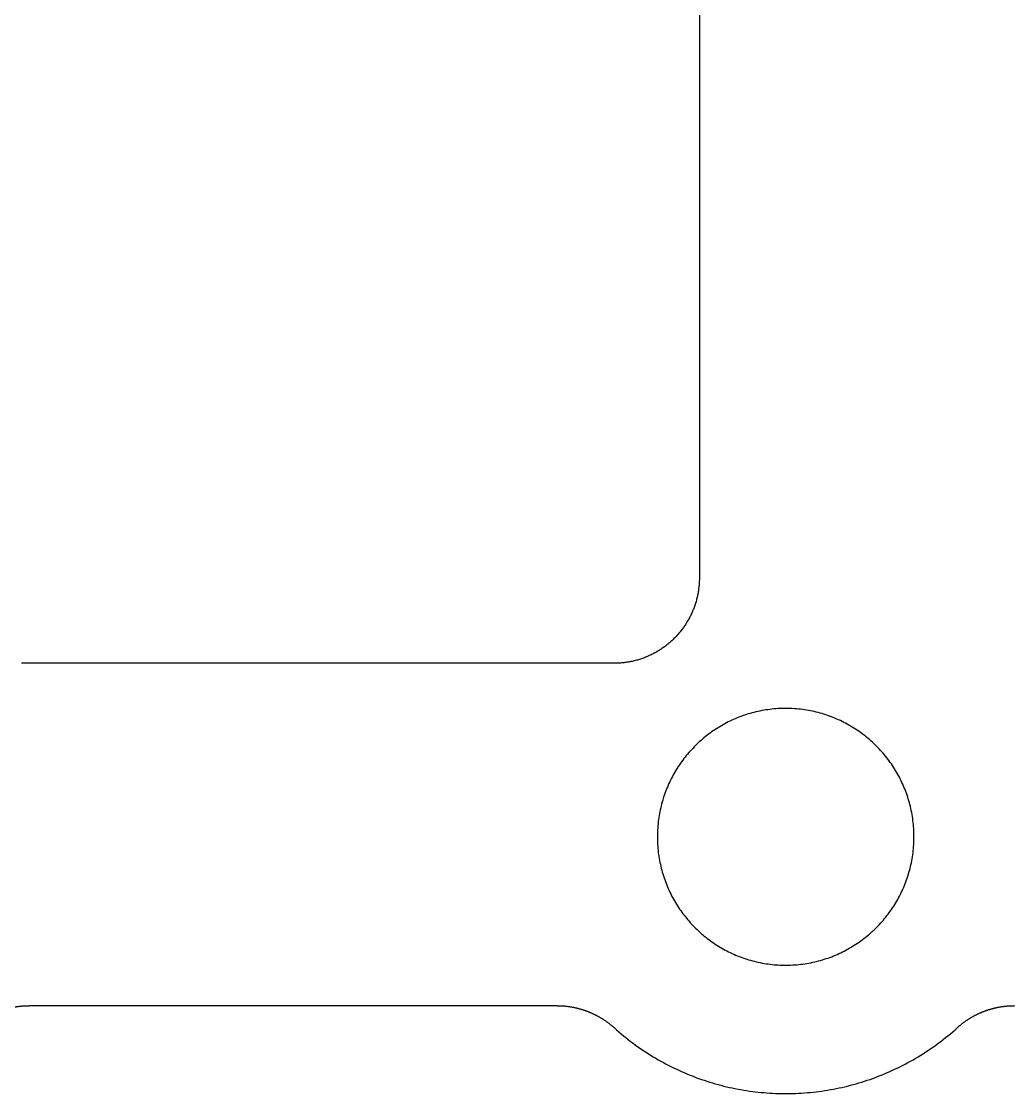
# Model space of a CAD drawing. Extents: x -66 to 66, y -41 to 41.
# Drawn here: x 35.57 to 47.19, y 2.52 to 15.05 of the extents above; entities that cross this region are included whole.
import ezdxf

# ---------------------------------------------------------------- set-up
doc = ezdxf.new("R2010")
doc.units = 0
doc.layers.add('LAYER_1', color=7, linetype='CONTINUOUS')

# ---------------------------------------------------------------- blocks, each defined once
blk = doc.blocks.new('BLOCK_235')
at = {"layer": 'LAYER_1', "color": 7}
blk.add_polyline3d([(34.9958, 3.29013, 0), (35.0002, 3.29408, 0), (35.0046, 3.298, 0), (35.009, 3.30189, 0), (35.0134, 3.30575, 0), (35.0178, 3.30958, 0), (35.0223, 3.31339, 0), (35.0268, 3.31717, 0), (35.0313, 3.32091, 0), (35.0358, 3.32464, 0), (35.0403, 3.32833, 0), (35.0449, 3.33199, 0), (35.0495, 3.33563, 0), (35.0541, 3.33924, 0), (35.0587, 3.34282, 0), (35.0633, 3.34637, 0), (35.068, 3.34989, 0), (35.0727, 3.35338, 0), (35.0774, 3.35685, 0), (35.0821, 3.36028, 0), (35.0868, 3.36369, 0), (35.0915, 3.36707, 0), (35.0963, 3.37042, 0), (35.1011, 3.37374, 0), (35.1059, 3.37703, 0), (35.1107, 3.38029, 0), (35.1155, 3.38353, 0), (35.1204, 3.38673, 0), (35.1253, 3.3899, 0), (35.1302, 3.39305, 0), (35.1351, 3.39617, 0), (35.14, 3.39925, 0), (35.1449, 3.40231, 0), (35.1499, 3.40534, 0), (35.1548, 3.40834, 0), (35.1598, 3.4113, 0), (35.1648, 3.41424, 0), (35.1698, 3.41715, 0), (35.1749, 3.42003, 0), (35.1799, 3.42288, 0), (35.185, 3.4257, 0), (35.1901, 3.42849, 0), (35.1952, 3.43125, 0), (35.2003, 3.43398, 0), (35.2054, 3.43668, 0), (35.2105, 3.43935, 0), (35.2157, 3.44199, 0), (35.2208, 3.4446, 0), (35.226, 3.44718, 0), (35.2312, 3.44973, 0), (35.2364, 3.45225, 0), (35.2417, 3.45473, 0), (35.2469, 3.45719, 0), (35.2521, 3.45962, 0), (35.2574, 3.46201, 0), (35.2627, 3.46438, 0), (35.268, 3.46671, 0), (35.2733, 3.46902, 0), (35.2786, 3.47129, 0), (35.2839, 3.47353, 0), (35.2893, 3.47574, 0), (35.2946, 3.47792, 0), (35.3, 3.48007, 0), (35.3054, 3.48219, 0), (35.3108, 3.48428, 0), (35.3162, 3.48633, 0), (35.3216, 3.48836, 0), (35.327, 3.49035, 0), (35.3325, 3.49231, 0), (35.3379, 3.49424, 0), (35.3434, 3.49614, 0), (35.3489, 3.49801, 0), (35.3543, 3.49985, 0), (35.3598, 3.50165, 0), (35.3653, 3.50342, 0), (35.3709, 3.50516, 0), (35.3764, 3.50687, 0), (35.3819, 3.50855, 0), (35.3875, 3.51019, 0), (35.393, 3.51181, 0), (35.3986, 3.51339, 0), (35.4042, 3.51494, 0), (35.4098, 3.51646, 0), (35.4154, 3.51794, 0), (35.421, 3.51939, 0), (35.4266, 3.52081, 0), (35.4322, 3.5222, 0), (35.4378, 3.52356, 0), (35.4435, 3.52488, 0), (35.4491, 3.52617, 0), (35.4548, 3.52743, 0), (35.4605, 3.52866, 0), (35.4661, 3.52985, 0), (35.4718, 3.53101, 0), (35.4775, 3.53214, 0), (35.4832, 3.53323, 0), (35.4889, 3.5343, 0), (35.4947, 3.53532, 0), (35.5004, 3.53632, 0), (35.5061, 3.53728, 0), (35.5118, 3.53821, 0), (35.5176, 3.53911, 0), (35.5233, 3.53997, 0), (35.5291, 3.54081, 0), (35.5349, 3.5416, 0), (35.5406, 3.54237, 0), (35.5464, 3.5431, 0), (35.5522, 3.54379, 0), (35.558, 3.54446, 0), (35.5638, 3.54509, 0), (35.5696, 3.54568, 0), (35.5754, 3.54625, 0), (35.5812, 3.54678, 0), (35.587, 3.54727, 0), (35.5929, 3.54773, 0), (35.5987, 3.54816, 0), (35.6045, 3.54856, 0), (35.6104, 3.54892, 0), (35.6162, 3.54924, 0), (35.622, 3.54953, 0), (35.6279, 3.54979, 0), (35.6338, 3.55001, 0), (35.6396, 3.5502, 0), (35.6455, 3.55036, 0), (35.6514, 3.55048, 0), (35.6572, 3.55057, 0), (35.6631, 3.55062, 0), (35.669, 3.55063, 0)], dxfattribs=at)
blk = doc.blocks.new('BLOCK_236')
at = {"layer": 'LAYER_1', "color": 7}
blk.add_lwpolyline([(35.669, 3.551), (41.833, 3.551)], dxfattribs=at)
blk = doc.blocks.new('BLOCK_237')
at = {"layer": 'LAYER_1', "color": 7}
blk.add_polyline3d([(41.8333, 3.55063, 0), (41.8391, 3.55062, 0), (41.845, 3.55057, 0), (41.8508, 3.55048, 0), (41.8566, 3.55036, 0), (41.8624, 3.55021, 0), (41.8683, 3.55002, 0), (41.8741, 3.5498, 0), (41.8799, 3.54955, 0), (41.8857, 3.54926, 0), (41.8915, 3.54894, 0), (41.8973, 3.54859, 0), (41.9031, 3.5482, 0), (41.9088, 3.54778, 0), (41.9146, 3.54732, 0), (41.9204, 3.54684, 0), (41.9262, 3.54631, 0), (41.9319, 3.54576, 0), (41.9377, 3.54517, 0), (41.9434, 3.54455, 0), (41.9492, 3.5439, 0), (41.9549, 3.54321, 0), (41.9607, 3.54249, 0), (41.9664, 3.54174, 0), (41.9721, 3.54095, 0), (41.9778, 3.54014, 0), (41.9836, 3.53929, 0), (41.9893, 3.5384, 0), (41.9949, 3.53749, 0), (42.0006, 3.53654, 0), (42.0063, 3.53556, 0), (42.012, 3.53454, 0), (42.0177, 3.5335, 0), (42.0233, 3.53242, 0), (42.029, 3.53131, 0), (42.0346, 3.53016, 0), (42.0403, 3.52899, 0), (42.0459, 3.52778, 0), (42.0515, 3.52654, 0), (42.0571, 3.52527, 0), (42.0627, 3.52397, 0), (42.0683, 3.52263, 0), (42.0739, 3.52126, 0), (42.0795, 3.51986, 0), (42.085, 3.51843, 0), (42.0906, 3.51697, 0), (42.0961, 3.51548, 0), (42.1017, 3.51395, 0), (42.1072, 3.51239, 0), (42.1127, 3.5108, 0), (42.1182, 3.50918, 0), (42.1237, 3.50753, 0), (42.1292, 3.50585, 0), (42.1347, 3.50413, 0), (42.1402, 3.50238, 0), (42.1456, 3.50061, 0), (42.1511, 3.4988, 0), (42.1565, 3.49696, 0), (42.162, 3.49509, 0), (42.1674, 3.49318, 0), (42.1728, 3.49125, 0), (42.1782, 3.48929, 0), (42.1835, 3.48729, 0), (42.1889, 3.48527, 0), (42.1943, 3.48321, 0), (42.1996, 3.48112, 0), (42.205, 3.47901, 0), (42.2103, 3.47686, 0), (42.2156, 3.47468, 0), (42.2209, 3.47247, 0), (42.2262, 3.47023, 0), (42.2314, 3.46796, 0), (42.2367, 3.46566, 0), (42.2419, 3.46333, 0), (42.2472, 3.46097, 0), (42.2524, 3.45858, 0), (42.2576, 3.45615, 0), (42.2628, 3.4537, 0), (42.268, 3.45122, 0), (42.2732, 3.44871, 0), (42.2783, 3.44617, 0), (42.2834, 3.4436, 0), (42.2886, 3.44099, 0), (42.2937, 3.43836, 0), (42.2988, 3.4357, 0), (42.3039, 3.43301, 0), (42.3089, 3.43029, 0), (42.314, 3.42754, 0), (42.319, 3.42476, 0), (42.324, 3.42195, 0), (42.329, 3.41911, 0), (42.334, 3.41625, 0), (42.339, 3.41335, 0), (42.344, 3.41042, 0), (42.3489, 3.40747, 0), (42.3538, 3.40448, 0), (42.3587, 3.40147, 0), (42.3636, 3.39843, 0), (42.3685, 3.39536, 0), (42.3734, 3.39225, 0), (42.3782, 3.38913, 0), (42.3831, 3.38597, 0), (42.3879, 3.38278, 0), (42.3927, 3.37956, 0), (42.3974, 3.37632, 0), (42.4022, 3.37304, 0), (42.4069, 3.36974, 0), (42.4117, 3.36641, 0), (42.4164, 3.36305, 0), (42.4211, 3.35967, 0), (42.4257, 3.35625, 0), (42.4304, 3.35281, 0), (42.435, 3.34933, 0), (42.4397, 3.34583, 0), (42.4443, 3.3423, 0), (42.4488, 3.33875, 0), (42.4534, 3.33516, 0), (42.4579, 3.33155, 0), (42.4625, 3.32791, 0), (42.467, 3.32424, 0), (42.4715, 3.32054, 0), (42.4759, 3.31682, 0), (42.4804, 3.31306, 0), (42.4848, 3.30928, 0), (42.4892, 3.30547, 0), (42.4936, 3.30164, 0), (42.498, 3.29778, 0), (42.5023, 3.29388, 0)], dxfattribs=at)
blk = doc.blocks.new('BLOCK_238')
at = {"layer": 'LAYER_1', "color": 7}
blk.add_polyline3d([(42.5023, 3.29388, 0), (42.5294, 3.26982, 0), (42.5567, 3.24613, 0), (42.5841, 3.22282, 0), (42.6118, 3.1999, 0), (42.6398, 3.17736, 0), (42.6679, 3.1552, 0), (42.6962, 3.13343, 0), (42.7247, 3.11203, 0), (42.7534, 3.09102, 0), (42.7823, 3.07039, 0), (42.8113, 3.05014, 0), (42.8406, 3.03027, 0), (42.87, 3.01079, 0), (42.8996, 2.99169, 0), (42.9294, 2.97297, 0), (42.9593, 2.95463, 0), (42.9894, 2.93667, 0), (43.0197, 2.9191, 0), (43.0501, 2.90191, 0), (43.0807, 2.8851, 0), (43.1115, 2.86867, 0), (43.1423, 2.85262, 0), (43.1734, 2.83696, 0), (43.2045, 2.82168, 0), (43.2358, 2.80678, 0), (43.2673, 2.79226, 0), (43.2988, 2.77812, 0), (43.3305, 2.76437, 0), (43.3623, 2.751, 0), (43.3943, 2.73801, 0), (43.4263, 2.7254, 0), (43.4585, 2.71318, 0), (43.4907, 2.70133, 0), (43.5231, 2.68987, 0), (43.5556, 2.67879, 0), (43.5882, 2.6681, 0), (43.6208, 2.65778, 0), (43.6536, 2.64785, 0), (43.6865, 2.6383, 0), (43.7194, 2.62913, 0), (43.7524, 2.62034, 0), (43.7855, 2.61193, 0), (43.8187, 2.60391, 0), (43.8519, 2.59627, 0), (43.8852, 2.58901, 0), (43.9186, 2.58214, 0), (43.952, 2.57564, 0), (43.9855, 2.56953, 0), (44.0191, 2.5638, 0), (44.0527, 2.55845, 0), (44.0863, 2.55348, 0), (44.12, 2.5489, 0), (44.1537, 2.54469, 0), (44.1875, 2.54087, 0), (44.2213, 2.53744, 0), (44.2551, 2.53438, 0), (44.2889, 2.53171, 0), (44.3228, 2.52941, 0), (44.3567, 2.5275, 0), (44.3906, 2.52597, 0), (44.4245, 2.52483, 0), (44.4585, 2.52406, 0), (44.4924, 2.52368, 0), (44.5263, 2.52368, 0), (44.5603, 2.52406, 0), (44.5942, 2.52483, 0), (44.6281, 2.52597, 0), (44.662, 2.5275, 0), (44.6959, 2.52941, 0), (44.7298, 2.53171, 0), (44.7636, 2.53438, 0), (44.7974, 2.53744, 0), (44.8312, 2.54087, 0), (44.865, 2.54469, 0), (44.8987, 2.5489, 0), (44.9324, 2.55348, 0), (44.9661, 2.55845, 0), (44.9996, 2.5638, 0), (45.0332, 2.56953, 0), (45.0667, 2.57564, 0), (45.1001, 2.58214, 0), (45.1335, 2.58901, 0), (45.1668, 2.59627, 0), (45.2, 2.60391, 0), (45.2332, 2.61193, 0), (45.2663, 2.62034, 0), (45.2993, 2.62913, 0), (45.3323, 2.6383, 0), (45.3651, 2.64785, 0), (45.3979, 2.65778, 0), (45.4306, 2.6681, 0), (45.4631, 2.67879, 0), (45.4956, 2.68987, 0), (45.528, 2.70133, 0), (45.5603, 2.71318, 0), (45.5924, 2.7254, 0), (45.6245, 2.73801, 0), (45.6564, 2.751, 0), (45.6882, 2.76437, 0), (45.7199, 2.77812, 0), (45.7515, 2.79226, 0), (45.7829, 2.80678, 0), (45.8142, 2.82168, 0), (45.8454, 2.83696, 0), (45.8764, 2.85262, 0), (45.9073, 2.86867, 0), (45.938, 2.8851, 0), (45.9686, 2.90191, 0), (45.999, 2.9191, 0), (46.0293, 2.93667, 0), (46.0594, 2.95463, 0), (46.0893, 2.97297, 0), (46.1191, 2.99169, 0), (46.1487, 3.01079, 0), (46.1781, 3.03027, 0), (46.2074, 3.05014, 0), (46.2365, 3.07039, 0), (46.2653, 3.09102, 0), (46.294, 3.11203, 0), (46.3225, 3.13343, 0), (46.3509, 3.1552, 0), (46.379, 3.17736, 0), (46.4069, 3.1999, 0), (46.4346, 3.22282, 0), (46.4621, 3.24613, 0), (46.4893, 3.26982, 0), (46.5164, 3.29388, 0)], dxfattribs=at)
blk = doc.blocks.new('BLOCK_239')
at = {"layer": 'LAYER_1', "color": 7}
blk.add_polyline3d([(46.5164, 3.29388, 0), (46.5207, 3.29778, 0), (46.5251, 3.30164, 0), (46.5295, 3.30547, 0), (46.5339, 3.30928, 0), (46.5383, 3.31306, 0), (46.5428, 3.31682, 0), (46.5473, 3.32054, 0), (46.5517, 3.32424, 0), (46.5562, 3.32791, 0), (46.5608, 3.33155, 0), (46.5653, 3.33516, 0), (46.5699, 3.33875, 0), (46.5745, 3.3423, 0), (46.5791, 3.34583, 0), (46.5837, 3.34933, 0), (46.5883, 3.35281, 0), (46.593, 3.35625, 0), (46.5976, 3.35967, 0), (46.6023, 3.36305, 0), (46.607, 3.36641, 0), (46.6118, 3.36974, 0), (46.6165, 3.37304, 0), (46.6213, 3.37632, 0), (46.6261, 3.37956, 0), (46.6309, 3.38278, 0), (46.6357, 3.38597, 0), (46.6405, 3.38913, 0), (46.6453, 3.39225, 0), (46.6502, 3.39536, 0), (46.6551, 3.39843, 0), (46.66, 3.40147, 0), (46.6649, 3.40448, 0), (46.6698, 3.40747, 0), (46.6748, 3.41042, 0), (46.6797, 3.41335, 0), (46.6847, 3.41625, 0), (46.6897, 3.41911, 0), (46.6947, 3.42195, 0), (46.6997, 3.42476, 0), (46.7047, 3.42754, 0), (46.7098, 3.43029, 0), (46.7149, 3.43301, 0), (46.7199, 3.4357, 0), (46.725, 3.43836, 0), (46.7302, 3.44099, 0), (46.7353, 3.4436, 0), (46.7404, 3.44617, 0), (46.7456, 3.44871, 0), (46.7507, 3.45122, 0), (46.7559, 3.4537, 0), (46.7611, 3.45615, 0), (46.7663, 3.45858, 0), (46.7715, 3.46097, 0), (46.7768, 3.46333, 0), (46.782, 3.46566, 0), (46.7873, 3.46796, 0), (46.7925, 3.47023, 0), (46.7978, 3.47247, 0), (46.8031, 3.47468, 0), (46.8084, 3.47686, 0), (46.8138, 3.47901, 0), (46.8191, 3.48112, 0), (46.8244, 3.48321, 0), (46.8298, 3.48527, 0), (46.8352, 3.48729, 0), (46.8406, 3.48929, 0), (46.8459, 3.49125, 0), (46.8513, 3.49318, 0), (46.8568, 3.49509, 0), (46.8622, 3.49696, 0), (46.8676, 3.4988, 0), (46.8731, 3.50061, 0), (46.8785, 3.50238, 0), (46.884, 3.50413, 0), (46.8895, 3.50585, 0), (46.895, 3.50753, 0), (46.9005, 3.50918, 0), (46.906, 3.5108, 0), (46.9115, 3.51239, 0), (46.917, 3.51395, 0), (46.9226, 3.51548, 0), (46.9281, 3.51697, 0), (46.9337, 3.51843, 0), (46.9392, 3.51986, 0), (46.9448, 3.52126, 0), (46.9504, 3.52263, 0), (46.956, 3.52397, 0), (46.9616, 3.52527, 0), (46.9672, 3.52654, 0), (46.9728, 3.52778, 0), (46.9785, 3.52899, 0), (46.9841, 3.53016, 0), (46.9897, 3.53131, 0), (46.9954, 3.53242, 0), (47.0011, 3.5335, 0), (47.0067, 3.53454, 0), (47.0124, 3.53556, 0), (47.0181, 3.53654, 0), (47.0238, 3.53749, 0), (47.0295, 3.5384, 0), (47.0352, 3.53929, 0), (47.0409, 3.54014, 0), (47.0466, 3.54095, 0), (47.0523, 3.54174, 0), (47.058, 3.54249, 0), (47.0638, 3.54321, 0), (47.0695, 3.5439, 0), (47.0753, 3.54455, 0), (47.081, 3.54517, 0), (47.0868, 3.54576, 0), (47.0925, 3.54631, 0), (47.0983, 3.54684, 0), (47.1041, 3.54732, 0), (47.1099, 3.54778, 0), (47.1157, 3.5482, 0), (47.1214, 3.54859, 0), (47.1272, 3.54894, 0), (47.133, 3.54926, 0), (47.1388, 3.54955, 0), (47.1446, 3.5498, 0), (47.1505, 3.55002, 0), (47.1563, 3.55021, 0), (47.1621, 3.55036, 0), (47.1679, 3.55048, 0), (47.1737, 3.55057, 0), (47.1796, 3.55062, 0), (47.1854, 3.55063, 0)], dxfattribs=at)
blk = doc.blocks.new('BLOCK_254')
at = {"layer": 'LAYER_1', "color": 1}
blk.add_lwpolyline([(43.5, 28.551), (43.5, 8.551)], dxfattribs=at)
blk = doc.blocks.new('BLOCK_255')
at = {"layer": 'LAYER_1', "color": 1}
blk.add_polyline3d([(43.5, 8.55063, 0), (43.4999, 8.53761, 0), (43.4997, 8.52462, 0), (43.4993, 8.51168, 0), (43.4987, 8.49877, 0), (43.4979, 8.48591, 0), (43.497, 8.47309, 0), (43.496, 8.46032, 0), (43.4948, 8.4476, 0), (43.4934, 8.43492, 0), (43.4918, 8.42229, 0), (43.4901, 8.4097, 0), (43.4883, 8.39717, 0), (43.4863, 8.38469, 0), (43.4841, 8.37226, 0), (43.4818, 8.35988, 0), (43.4794, 8.34756, 0), (43.4768, 8.33529, 0), (43.474, 8.32308, 0), (43.4711, 8.31093, 0), (43.468, 8.29883, 0), (43.4648, 8.2868, 0), (43.4615, 8.27482, 0), (43.458, 8.2629, 0), (43.4543, 8.25105, 0), (43.4506, 8.23926, 0), (43.4467, 8.22753, 0), (43.4426, 8.21587, 0), (43.4384, 8.20427, 0), (43.4341, 8.19274, 0), (43.4296, 8.18128, 0), (43.425, 8.16989, 0), (43.4202, 8.15857, 0), (43.4153, 8.14731, 0), (43.4103, 8.13614, 0), (43.4052, 8.12503, 0), (43.3999, 8.114, 0), (43.3945, 8.10304, 0), (43.3889, 8.09216, 0), (43.3833, 8.08136, 0), (43.3775, 8.07063, 0), (43.3716, 8.05999, 0), (43.3655, 8.04942, 0), (43.3593, 8.03893, 0), (43.353, 8.02853, 0), (43.3466, 8.01821, 0), (43.3401, 8.00798, 0), (43.3334, 7.99783, 0), (43.3267, 7.98776, 0), (43.3198, 7.97778, 0), (43.3128, 7.96789, 0), (43.3056, 7.95809, 0), (43.2984, 7.94838, 0), (43.291, 7.93877, 0), (43.2835, 7.92924, 0), (43.276, 7.91981, 0), (43.2683, 7.91047, 0), (43.2605, 7.90122, 0), (43.2525, 7.89208, 0), (43.2445, 7.88303, 0), (43.2364, 7.87407, 0), (43.2282, 7.86522, 0), (43.2198, 7.85647, 0), (43.2114, 7.84782, 0), (43.2028, 7.83927, 0), (43.1942, 7.83082, 0), (43.1854, 7.82248, 0), (43.1766, 7.81424, 0), (43.1676, 7.80611, 0), (43.1586, 7.79809, 0), (43.1494, 7.79017, 0), (43.1402, 7.78237, 0), (43.1308, 7.77467, 0), (43.1214, 7.76709, 0), (43.1119, 7.75961, 0), (43.1022, 7.75226, 0), (43.0925, 7.74501, 0), (43.0827, 7.73788, 0), (43.0729, 7.73087, 0), (43.0629, 7.72397, 0), (43.0528, 7.7172, 0), (43.0427, 7.71054, 0), (43.0324, 7.704, 0), (43.0221, 7.69759, 0), (43.0117, 7.69129, 0), (43.0012, 7.68512, 0), (42.9906, 7.67907, 0), (42.98, 7.67315, 0), (42.9693, 7.66736, 0), (42.9585, 7.66169, 0), (42.9476, 7.65615, 0), (42.9366, 7.65074, 0), (42.9256, 7.64546, 0), (42.9145, 7.64032, 0), (42.9033, 7.6353, 0), (42.8921, 7.63042, 0), (42.8807, 7.62567, 0), (42.8694, 7.62106, 0), (42.8579, 7.61658, 0), (42.8464, 7.61224, 0), (42.8348, 7.60804, 0), (42.8231, 7.60398, 0), (42.8114, 7.60006, 0), (42.7996, 7.59629, 0), (42.7877, 7.59265, 0), (42.7758, 7.58916, 0), (42.7638, 7.58581, 0), (42.7518, 7.5826, 0), (42.7397, 7.57955, 0), (42.7276, 7.57664, 0), (42.7153, 7.57388, 0), (42.7031, 7.57127, 0), (42.6907, 7.56881, 0), (42.6784, 7.5665, 0), (42.6659, 7.56434, 0), (42.6535, 7.56234, 0), (42.6409, 7.56049, 0), (42.6283, 7.55879, 0), (42.6157, 7.55726, 0), (42.603, 7.55588, 0), (42.5903, 7.55466, 0), (42.5775, 7.5536, 0), (42.5647, 7.5527, 0), (42.5519, 7.55196, 0), (42.539, 7.55138, 0), (42.526, 7.55097, 0), (42.513, 7.55072, 0), (42.5, 7.55063, 0)], dxfattribs=at)
blk = doc.blocks.new('BLOCK_256')
at = {"layer": 'LAYER_1', "color": 1}
blk.add_lwpolyline([(42.5, 7.551), (35.574, 7.551)], dxfattribs=at)
blk = doc.blocks.new('BLOCK_324')
at = {"layer": 'LAYER_1', "color": 1}
blk.add_polyline3d([(46.0094, 5.52363, 0), (46.0092, 5.54791, 0), (46.0086, 5.57209, 0), (46.0076, 5.59617, 0), (46.0063, 5.62015, 0), (46.0046, 5.64404, 0), (46.0025, 5.66782, 0), (46.0001, 5.69149, 0), (45.9973, 5.71505, 0), (45.9941, 5.73849, 0), (45.9906, 5.76183, 0), (45.9867, 5.78504, 0), (45.9824, 5.80813, 0), (45.9778, 5.83109, 0), (45.9729, 5.85393, 0), (45.9676, 5.87664, 0), (45.962, 5.89921, 0), (45.956, 5.92165, 0), (45.9497, 5.94395, 0), (45.943, 5.9661, 0), (45.9361, 5.98811, 0), (45.9288, 6.00998, 0), (45.9211, 6.03169, 0), (45.9132, 6.05325, 0), (45.9049, 6.07465, 0), (45.8963, 6.09589, 0), (45.8874, 6.11697, 0), (45.8782, 6.13788, 0), (45.8687, 6.15863, 0), (45.8589, 6.1792, 0), (45.8488, 6.1996, 0), (45.8384, 6.21983, 0), (45.8276, 6.23987, 0), (45.8166, 6.25973, 0), (45.8053, 6.27941, 0), (45.7937, 6.2989, 0), (45.7819, 6.31819, 0), (45.7697, 6.33729, 0), (45.7573, 6.3562, 0), (45.7446, 6.3749, 0), (45.7316, 6.3934, 0), (45.7183, 6.4117, 0), (45.7048, 6.42979, 0), (45.691, 6.44766, 0), (45.677, 6.46532, 0), (45.6627, 6.48277, 0), (45.6481, 6.49999, 0), (45.6333, 6.51699, 0), (45.6183, 6.53376, 0), (45.603, 6.55031, 0), (45.5874, 6.56662, 0), (45.5716, 6.5827, 0), (45.5556, 6.59854, 0), (45.5393, 6.61414, 0), (45.5228, 6.6295, 0), (45.5061, 6.64461, 0), (45.4891, 6.65947, 0), (45.472, 6.67408, 0), (45.4546, 6.68843, 0), (45.4369, 6.70253, 0), (45.4191, 6.71636, 0), (45.4011, 6.72993, 0), (45.3828, 6.74324, 0), (45.3643, 6.75628, 0), (45.3457, 6.76904, 0), (45.3268, 6.78153, 0), (45.3078, 6.79374, 0), (45.2885, 6.80566, 0), (45.269, 6.81731, 0), (45.2494, 6.82867, 0), (45.2296, 6.83974, 0), (45.2096, 6.85051, 0), (45.1894, 6.86099, 0), (45.169, 6.87117, 0), (45.1485, 6.88105, 0), (45.1278, 6.89063, 0), (45.1069, 6.8999, 0), (45.0858, 6.90886, 0), (45.0646, 6.9175, 0), (45.0433, 6.92583, 0), (45.0217, 6.93385, 0), (45.0001, 6.94154, 0), (44.9782, 6.9489, 0), (44.9562, 6.95594, 0), (44.9341, 6.96265, 0), (44.9118, 6.96902, 0), (44.8894, 6.97506, 0), (44.8669, 6.98076, 0), (44.8442, 6.98612, 0), (44.8214, 6.99113, 0), (44.7985, 6.9958, 0), (44.7754, 7.00012, 0), (44.7522, 7.00408, 0), (44.7289, 7.00768, 0), (44.7055, 7.01093, 0), (44.6819, 7.01382, 0), (44.6583, 7.01633, 0), (44.6345, 7.01849, 0), (44.6107, 7.02027, 0), (44.5867, 7.02168, 0), (44.5626, 7.02271, 0), (44.5385, 7.02336, 0), (44.5142, 7.02363, 0), (44.4899, 7.02351, 0), (44.4657, 7.02301, 0), (44.4416, 7.02213, 0), (44.4176, 7.02088, 0), (44.3937, 7.01924, 0), (44.3699, 7.01724, 0), (44.3462, 7.01487, 0), (44.3226, 7.01213, 0), (44.2992, 7.00903, 0), (44.2758, 7.00556, 0), (44.2526, 7.00174, 0), (44.2295, 6.99757, 0), (44.2065, 6.99304, 0), (44.1836, 6.98817, 0), (44.1609, 6.98295, 0), (44.1383, 6.97738, 0), (44.1158, 6.97148, 0), (44.0935, 6.96524, 0), (44.0713, 6.95866, 0), (44.0493, 6.95176, 0), (44.0274, 6.94452, 0), (44.0056, 6.93696, 0), (43.984, 6.92908, 0), (43.9626, 6.92087, 0), (43.9413, 6.91235, 0), (43.9202, 6.90352, 0), (43.8993, 6.89437, 0), (43.8785, 6.88492, 0), (43.8579, 6.87516, 0), (43.8375, 6.8651, 0), (43.8172, 6.85474, 0), (43.7971, 6.84408, 0), (43.7772, 6.83313, 0), (43.7575, 6.82189, 0), (43.738, 6.81036, 0), (43.7186, 6.79854, 0), (43.6995, 6.78644, 0), (43.6806, 6.77407, 0), (43.6618, 6.76141, 0), (43.6433, 6.74849, 0), (43.6249, 6.73529, 0), (43.6068, 6.72182, 0), (43.5889, 6.70809, 0), (43.5712, 6.6941, 0), (43.5537, 6.67985, 0), (43.5364, 6.66534, 0), (43.5194, 6.65058, 0), (43.5026, 6.63557, 0), (43.486, 6.62031, 0), (43.4696, 6.60481, 0), (43.4535, 6.58906, 0), (43.4376, 6.57308, 0), (43.422, 6.55686, 0), (43.4065, 6.54041, 0), (43.3914, 6.52373, 0), (43.3765, 6.50682, 0), (43.3618, 6.48968, 0), (43.3474, 6.47233, 0), (43.3333, 6.45475, 0), (43.3194, 6.43696, 0), (43.3058, 6.41896, 0), (43.2924, 6.40075, 0), (43.2793, 6.38233, 0), (43.2665, 6.3637, 0), (43.2539, 6.34488, 0), (43.2417, 6.32586, 0), (43.2297, 6.30664, 0), (43.218, 6.28723, 0), (43.2066, 6.26763, 0), (43.1954, 6.24784, 0), (43.1846, 6.22787, 0), (43.1741, 6.20771, 0), (43.1638, 6.18738, 0), (43.1539, 6.16688, 0), (43.1443, 6.1462, 0), (43.1349, 6.12535, 0), (43.1259, 6.10434, 0), (43.1172, 6.08316, 0), (43.1088, 6.06182, 0), (43.1007, 6.04033, 0), (43.093, 6.01868, 0), (43.0855, 5.99688, 0), (43.0784, 5.97492, 0), (43.0717, 5.95283, 0), (43.0652, 5.93058, 0), (43.0591, 5.9082, 0), (43.0533, 5.88568, 0), (43.0479, 5.86303, 0), (43.0428, 5.84024, 0), (43.0381, 5.81733, 0), (43.0337, 5.79429, 0), (43.0297, 5.77112, 0), (43.026, 5.74784, 0), (43.0227, 5.72444, 0), (43.0197, 5.70092, 0), (43.0171, 5.6773, 0), (43.0149, 5.65356, 0), (43.0131, 5.62972, 0), (43.0116, 5.60578, 0), (43.0105, 5.58173, 0), (43.0097, 5.55759, 0), (43.0094, 5.53335, 0), (43.0094, 5.50906, 0), (43.0099, 5.48484, 0), (43.0107, 5.46072, 0), (43.0118, 5.4367, 0), (43.0134, 5.41277, 0), (43.0153, 5.38895, 0), (43.0176, 5.36524, 0), (43.0203, 5.34163, 0), (43.0233, 5.31814, 0), (43.0267, 5.29476, 0), (43.0305, 5.2715, 0), (43.0346, 5.24836, 0), (43.039, 5.22535, 0), (43.0438, 5.20246, 0), (43.049, 5.1797, 0), (43.0545, 5.15707, 0), (43.0603, 5.13458, 0), (43.0665, 5.11223, 0), (43.073, 5.09001, 0), (43.0798, 5.06794, 0), (43.087, 5.04602, 0), (43.0945, 5.02425, 0), (43.1023, 5.00263, 0), (43.1105, 4.98116, 0), (43.1189, 4.95986, 0), (43.1277, 4.93871, 0), (43.1368, 4.91773, 0), (43.1462, 4.89692, 0), (43.1559, 4.87628, 0), (43.1659, 4.85581, 0), (43.1762, 4.83551, 0), (43.1868, 4.81539, 0), (43.1976, 4.79546, 0), (43.2088, 4.77571, 0), (43.2203, 4.75615, 0), (43.2321, 4.73677, 0), (43.2441, 4.71759, 0), (43.2564, 4.69861, 0), (43.269, 4.67982, 0), (43.2819, 4.66124, 0), (43.295, 4.64286, 0), (43.3085, 4.62469, 0), (43.3221, 4.60673, 0), (43.3361, 4.58898, 0), (43.3503, 4.57145, 0), (43.3647, 4.55414, 0), (43.3794, 4.53705, 0), (43.3944, 4.52019, 0), (43.4096, 4.50355, 0), (43.4251, 4.48714, 0), (43.4408, 4.47097, 0), (43.4567, 4.45504, 0), (43.4729, 4.43934, 0), (43.4893, 4.42388, 0), (43.5059, 4.40868, 0), (43.5228, 4.39371, 0), (43.5399, 4.379, 0), (43.5572, 4.36455, 0), (43.5747, 4.35035, 0), (43.5925, 4.33641, 0), (43.6104, 4.32273, 0), (43.6286, 4.30932, 0), (43.647, 4.29618, 0), (43.6655, 4.2833, 0), (43.6843, 4.2707, 0), (43.7033, 4.25838, 0), (43.7225, 4.24634, 0), (43.7419, 4.23458, 0), (43.7614, 4.22311, 0), (43.7812, 4.21193, 0), (43.8011, 4.20103, 0), (43.8212, 4.19043, 0), (43.8415, 4.18013, 0), (43.862, 4.17013, 0), (43.8826, 4.16043, 0), (43.9035, 4.15104, 0), (43.9244, 4.14196, 0), (43.9456, 4.13319, 0), (43.9669, 4.12473, 0), (43.9884, 4.11659, 0), (44.01, 4.10877, 0), (44.0317, 4.10127, 0), (44.0537, 4.0941, 0), (44.0757, 4.08726, 0), (44.0979, 4.08076, 0), (44.1203, 4.07458, 0), (44.1428, 4.06875, 0), (44.1654, 4.06325, 0), (44.1882, 4.0581, 0), (44.2111, 4.05329, 0), (44.2341, 4.04884, 0), (44.2572, 4.04473, 0), (44.2805, 4.04098, 0), (44.3039, 4.03759, 0), (44.3274, 4.03456, 0), (44.351, 4.0319, 0), (44.3747, 4.0296, 0), (44.3985, 4.02767, 0), (44.4224, 4.02611, 0), (44.4464, 4.02493, 0), (44.4706, 4.02413, 0), (44.4948, 4.0237, 0), (44.5191, 4.02367, 0), (44.5433, 4.02401, 0), (44.5675, 4.02474, 0), (44.5915, 4.02585, 0), (44.6154, 4.02733, 0), (44.6393, 4.02918, 0), (44.663, 4.03141, 0), (44.6866, 4.034, 0), (44.7102, 4.03696, 0), (44.7336, 4.04028, 0), (44.7568, 4.04396, 0), (44.78, 4.04799, 0), (44.8031, 4.05237, 0), (44.826, 4.05711, 0), (44.8488, 4.06219, 0), (44.8714, 4.06762, 0), (44.8939, 4.07339, 0), (44.9163, 4.07949, 0), (44.9385, 4.08594, 0), (44.9606, 4.09271, 0), (44.9826, 4.09981, 0), (45.0044, 4.10725, 0), (45.0261, 4.115, 0), (45.0475, 4.12308, 0), (45.0689, 4.13147, 0), (45.0901, 4.14018, 0), (45.1111, 4.1492, 0), (45.1319, 4.15853, 0), (45.1526, 4.16817, 0), (45.1731, 4.17811, 0), (45.1934, 4.18835, 0), (45.2136, 4.19889, 0), (45.2336, 4.20972, 0), (45.2533, 4.22085, 0), (45.273, 4.23227, 0), (45.2924, 4.24397, 0), (45.3116, 4.25595, 0), (45.3306, 4.26822, 0), (45.3494, 4.28076, 0), (45.3681, 4.29358, 0), (45.3865, 4.30667, 0), (45.4047, 4.32003, 0), (45.4227, 4.33365, 0), (45.4405, 4.34754, 0), (45.4581, 4.36169, 0), (45.4754, 4.37609, 0), (45.4925, 4.39075, 0), (45.5095, 4.40566, 0), (45.5261, 4.42082, 0), (45.5426, 4.43623, 0), (45.5588, 4.45188, 0), (45.5748, 4.46777, 0), (45.5905, 4.48389, 0), (45.606, 4.50025, 0), (45.6213, 4.51684, 0), (45.6363, 4.53366, 0), (45.6511, 4.55071, 0), (45.6656, 4.56797, 0), (45.6798, 4.58546, 0), (45.6938, 4.60317, 0), (45.7075, 4.62108, 0), (45.721, 4.63921, 0), (45.7342, 4.65755, 0), (45.7471, 4.67609, 0), (45.7598, 4.69484, 0), (45.7722, 4.71378, 0), (45.7843, 4.73292, 0), (45.7961, 4.75226, 0), (45.8076, 4.77178, 0), (45.8189, 4.79149, 0), (45.8298, 4.81139, 0), (45.8405, 4.83147, 0), (45.8508, 4.85173, 0), (45.8609, 4.87217, 0), (45.8706, 4.89278, 0), (45.8801, 4.91356, 0), (45.8892, 4.9345, 0), (45.8981, 4.95562, 0), (45.9066, 4.97689, 0), (45.9148, 4.99832, 0), (45.9227, 5.01991, 0), (45.9302, 5.04165, 0), (45.9375, 5.06355, 0), (45.9444, 5.08559, 0), (45.951, 5.10777, 0), (45.9572, 5.1301, 0), (45.9631, 5.15256, 0), (45.9687, 5.17516, 0), (45.9739, 5.1979, 0), (45.9788, 5.22076, 0), (45.9833, 5.24375, 0), (45.9875, 5.26686, 0), (45.9913, 5.2901, 0), (45.9947, 5.31346, 0), (45.9979, 5.33693, 0), (46.0006, 5.36051, 0), (46.003, 5.3842, 0), (46.005, 5.408, 0), (46.0066, 5.4319, 0), (46.0079, 5.45591, 0), (46.0087, 5.48001, 0), (46.0092, 5.50421, 0), (46.0094, 5.52363, 0), (46.0094, 5.52363, 0), (46.0094, 5.52363, 0), (46.0094, 5.52363, 0), (46.0094, 5.52363, 0), (46.0094, 5.52363, 0), (46.0094, 5.52363, 0), (46.0094, 5.52363, 0), (46.0094, 5.52363, 0), (46.0094, 5.52363, 0), (46.0094, 5.52363, 0), (46.0094, 5.52363, 0), (46.0094, 5.52363, 0), (46.0094, 5.52363, 0), (46.0094, 5.52363, 0), (46.0094, 5.52363, 0), (46.0094, 5.52363, 0), (46.0094, 5.52363, 0), (46.0094, 5.52363, 0), (46.0094, 5.52363, 0), (46.0094, 5.52363, 0), (46.0094, 5.52363, 0), (46.0094, 5.52363, 0), (46.0094, 5.52363, 0), (46.0094, 5.52363, 0), (46.0094, 5.52363, 0), (46.0094, 5.52363, 0), (46.0094, 5.52363, 0), (46.0094, 5.52363, 0), (46.0094, 5.52363, 0), (46.0094, 5.52363, 0), (46.0094, 5.52363, 0), (46.0094, 5.52363, 0), (46.0094, 5.52363, 0), (46.0094, 5.52363, 0), (46.0094, 5.52363, 0), (46.0094, 5.52363, 0), (46.0094, 5.52363, 0), (46.0094, 5.52363, 0), (46.0094, 5.52363, 0), (46.0094, 5.52363, 0), (46.0094, 5.52363, 0), (46.0094, 5.52363, 0), (46.0094, 5.52363, 0), (46.0094, 5.52363, 0), (46.0094, 5.52363, 0), (46.0094, 5.52363, 0), (46.0094, 5.52363, 0), (46.0094, 5.52363, 0), (46.0094, 5.52363, 0), (46.0094, 5.52363, 0), (46.0094, 5.52363, 0), (46.0094, 5.52363, 0), (46.0094, 5.52363, 0), (46.0094, 5.52363, 0), (46.0094, 5.52363, 0), (46.0094, 5.52363, 0), (46.0094, 5.52363, 0), (46.0094, 5.52363, 0), (46.0094, 5.52363, 0), (46.0094, 5.52363, 0), (46.0094, 5.52363, 0), (46.0094, 5.52363, 0), (46.0094, 5.52363, 0), (46.0094, 5.52363, 0), (46.0094, 5.52363, 0), (46.0094, 5.52363, 0), (46.0094, 5.52363, 0), (46.0094, 5.52363, 0), (46.0094, 5.52363, 0), (46.0094, 5.52363, 0), (46.0094, 5.52363, 0), (46.0094, 5.52363, 0), (46.0094, 5.52363, 0), (46.0094, 5.52363, 0), (46.0094, 5.52363, 0), (46.0094, 5.52363, 0), (46.0094, 5.52363, 0), (46.0094, 5.52363, 0), (46.0094, 5.52363, 0), (46.0094, 5.52363, 0), (46.0094, 5.52363, 0), (46.0094, 5.52363, 0), (46.0094, 5.52363, 0), (46.0094, 5.52363, 0), (46.0094, 5.52363, 0), (46.0094, 5.52363, 0), (46.0094, 5.52363, 0), (46.0094, 5.52363, 0), (46.0094, 5.52363, 0), (46.0094, 5.52363, 0), (46.0094, 5.52363, 0), (46.0094, 5.52363, 0), (46.0094, 5.52363, 0), (46.0094, 5.52363, 0), (46.0094, 5.52363, 0), (46.0094, 5.52363, 0), (46.0094, 5.52363, 0), (46.0094, 5.52363, 0), (46.0094, 5.52363, 0), (46.0094, 5.52363, 0), (46.0094, 5.52363, 0), (46.0094, 5.52363, 0)], dxfattribs=at)
blk = doc.blocks.new('BLOCK_2')
at = {"layer": 'LAYER_1'}
for name in ['BLOCK_254', 'BLOCK_255', 'BLOCK_256', 'BLOCK_324', 'BLOCK_235', 'BLOCK_236', 'BLOCK_237', 'BLOCK_239', 'BLOCK_238']:
    blk.add_blockref(name, (0, 0), dxfattribs=at)

msp = doc.modelspace()

# ---------------------------------------------------------------- block references
at = {"layer": 'LAYER_1'}
msp.add_blockref('BLOCK_2', (0, 0), dxfattribs=at)

doc.saveas('drawing.dxf')
